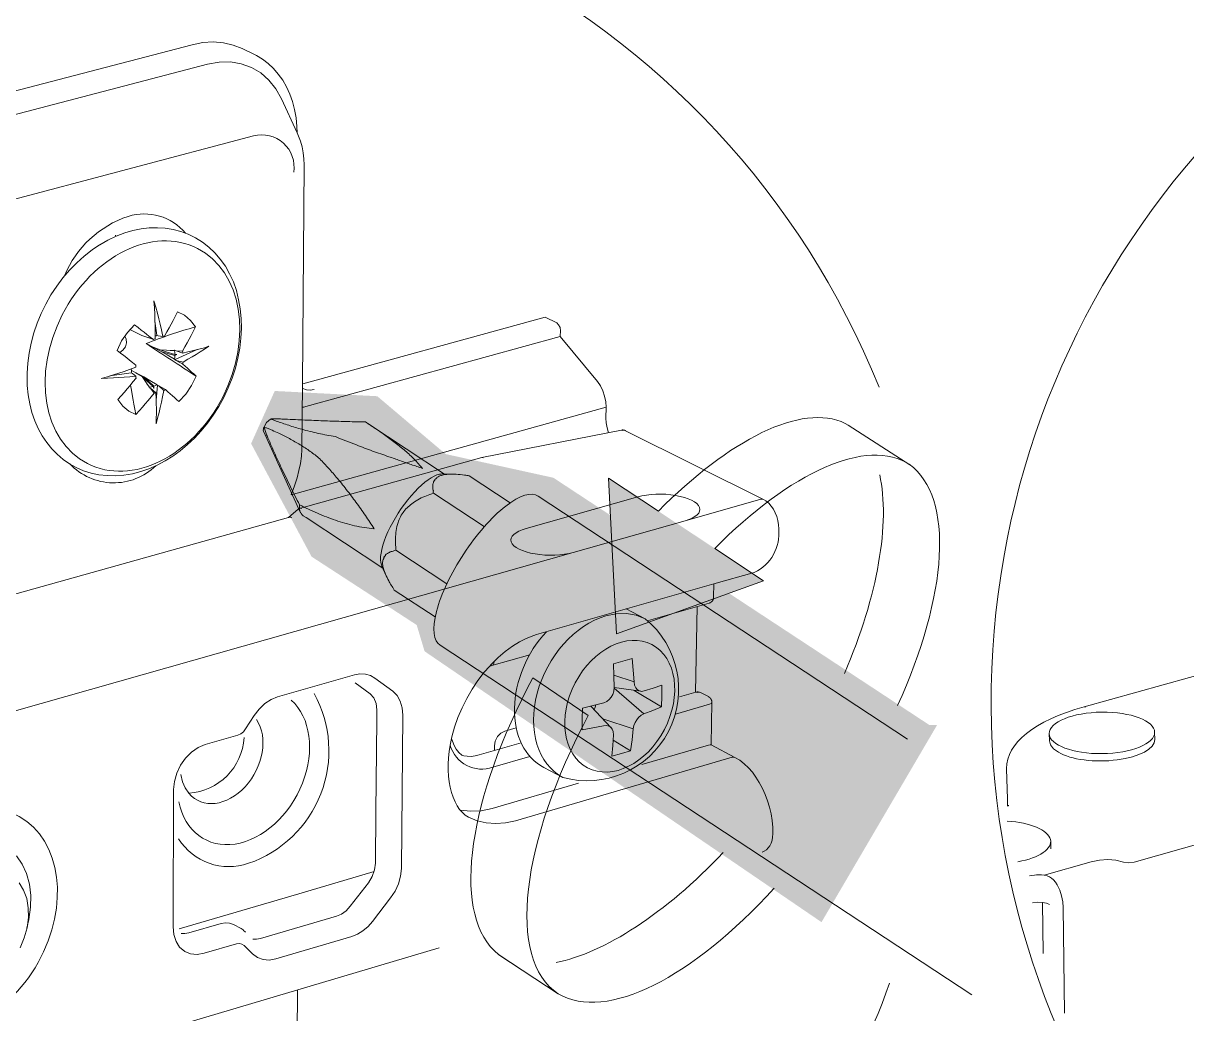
# Model space of a CAD drawing. Header units: metres. Extents: x -11.5 to 7.4, y -3.8 to 5.9.
# Drawn here: x 5.241 to 5.3452, y -2.027 to -1.9383 of the extents above; entities that cross this region are included whole.
import ezdxf

# ---------------------------------------------------------------- set-up
doc = ezdxf.new("R2010")
doc.units = ezdxf.units.M
doc.header["$MEASUREMENT"] = 0
for name, color, linetype, lineweight in [('PDF22_Geometry_Num_Penna__1_Num_Penna__255', 255, 'Continuous', 18), ('PDF22_Geometry_Num_Penna__7_Num_Penna__7', 7, 'Continuous', 18), ('PDF22_Solid Fills_Num_Penna__7_Num_Penna__7', 7, 'Continuous', 18)]:
    doc.layers.add(name, color=color, linetype=linetype, lineweight=lineweight)

msp = doc.modelspace()

# ---------------------------------------------------------------- hatches: boundary and pattern name
at = {"layer": 'PDF22_Geometry_Num_Penna__1_Num_Penna__255', "linetype": 'Continuous', "lineweight": 18}
msp.add_hatch(color=255, dxfattribs=at).paths.add_polyline_path([(5.322129276323826, -2.001147851135934), (5.28846574780815, -1.979018767888255), (5.278814602635563, -1.976898366084807), (5.272694184452032, -1.971720212202114), (5.263511100164218, -1.971250922811084), (5.261393155373289, -1.975958558796489), (5.266808410964016, -1.986080221866362), (5.276226139947347, -1.992201868556153), (5.276931302540149, -1.994555686548855), (5.312479359657502, -2.018803943093722), (5.322836895929148, -2.001147851135934)])
at = {"layer": 'PDF22_Geometry_Num_Penna__7_Num_Penna__7', "linetype": 'Continuous', "lineweight": 18}
for points in [[(5.314602587025343, -1.974147986271623), (5.320403593581471, -1.977851932643229), (5.314869172883597, -1.974300321047768)], [(5.302917035487459, -1.98534459231833), (5.297869103268244, -1.982012883343273), (5.293396111978355, -1.979053411764766), (5.294128301708859, -1.992989586769577), (5.307297888807906, -1.988242638583876)]]:
    msp.add_hatch(color=7, dxfattribs=at).paths.add_polyline_path(points)
at = {"layer": 'PDF22_Solid Fills_Num_Penna__7_Num_Penna__7', "linetype": 'Continuous', "lineweight": 18}
msp.add_hatch(color=7, dxfattribs=at).paths.add_polyline_path([(5.283155652353212, -2.021336877299023), (5.283568430456315, -2.021715257226868), (5.288892776583859, -2.025214043053182)])

# ---------------------------------------------------------------- linework, layer by layer
at = {"layer": 'PDF22_Geometry_Num_Penna__1_Num_Penna__255', "color": 255, "linetype": 'Continuous', "lineweight": 18, "flags": 128}
for points in [[(5.314602587025343, -1.974147986271623), (5.314869172883597, -1.974300321047768), (5.320403593581471, -1.977851932643229)], [(5.302917035487459, -1.98534459231833), (5.307297888807906, -1.988242638583876), (5.294128301708859, -1.992989586769577), (5.293396111978355, -1.979053411764766), (5.297869103268244, -1.982012883343273)], [(5.291591804835408, -2.000310992672141), (5.286624954029303, -1.996935057471751)], [(5.283155652353212, -2.021336877299023), (5.283568430456315, -2.021715257226868), (5.288892776583859, -2.025214043053182)]]:
    msp.add_lwpolyline(points, dxfattribs=at)
at = {"layer": 'PDF22_Geometry_Num_Penna__1_Num_Penna__255', "color": 255, "linetype": 'Continuous', "lineweight": 18}
for points in [[(5.297869103268244, -1.982012883343273), (5.304178711415695, -1.975639392870339), (5.310718050233625, -1.972259772151171), (5.314602587025341, -1.974147986271622)], [(5.297869103268244, -1.982012883343273), (5.304178711415695, -1.975639392870339), (5.310718050233625, -1.972259772151171), (5.314602587025341, -1.974147986271622)], [(5.320403593581471, -1.977851932643229), (5.316553454965019, -1.975319981242937), (5.309676276925796, -1.978546038679699), (5.302917035487461, -1.985344592318331)], [(5.320403593581471, -1.977851932643229), (5.316553454965019, -1.975319981242937), (5.309676276925796, -1.978546038679699), (5.302917035487461, -1.985344592318331)], [(5.286624954029303, -1.996935057471751), (5.280887829798656, -2.007624290433393), (5.279364482037201, -2.017656272546342), (5.28315565235321, -2.021336877299023)], [(5.286624954029303, -1.996935057471751), (5.280887829798656, -2.007624290433393), (5.279364482037201, -2.017656272546342), (5.28315565235321, -2.021336877299023)], [(5.288892776583859, -2.025214043053182), (5.284223224292489, -2.022147691430121), (5.285574581177654, -2.011582537600661), (5.291591804835411, -2.000310992672139)], [(5.288892776583859, -2.025214043053182), (5.284223224292489, -2.022147691430121), (5.285574581177654, -2.011582537600661), (5.291591804835411, -2.000310992672139)]]:
    msp.add_open_spline(points, degree=3, dxfattribs=at)
at = {"layer": 'PDF22_Geometry_Num_Penna__7_Num_Penna__7', "color": 7, "linetype": 'Continuous', "lineweight": 18, "flags": 128}
for points in [[(5.317637488888169, -1.970906818207872, 1.881047717378353), (5.248435131093467, -2.073467869820702, 0.0855931447928546), (5.273389150442885, -2.069145549734209)], [(5.223318797984437, -1.982324186829365), (5.223812657500652, -1.982120254790331), (5.22426843332283, -1.981776273037744), (5.224662783832047, -1.981327868253121), (5.224960082346781, -1.980806981599204), (5.225144358285668, -1.980238183201176), (5.225199641067336, -1.979669384803149), (5.225144235435044, -1.958119050854196, -0.3195067604525109), (5.233650412774013, -1.946109173663872), (5.256123477774283, -1.940247970301041)], [(5.225796695109322, -1.983806256780511), (5.226254927944021, -1.983620752335366), (5.226672620072163, -1.983313625770556), (5.227017830331008, -1.982922960780118), (5.227279502164228, -1.982453671389088), (5.227445350509223, -1.981932784735171), (5.227503090303408, -1.981392241981105), (5.227445719061098, -1.958557627588745, -0.3191954047945498), (5.235010860605497, -1.947879451183437), (5.257493753655838, -1.941991220682902)], [(5.23539476881151, -1.95961991695111), (5.235430395493029, -1.959031462452933), (5.235533590018804, -1.958425808867129), (5.235692067326248, -1.95785823897536), (5.2359254835155, -1.95729189758985), (5.23618715534872, -1.956785753011045), (5.236494281913529, -1.956301721544904), (5.236837035159857, -1.955855773772799), (5.237220329112739, -1.955465108782362), (5.237647849290955, -1.955099013917109), (5.238096254075577, -1.954802943908631), (5.238599941641866, -1.954542500581673), (5.23911100024571, -1.954365595680343), (5.261601264333605, -1.94840979733555, -0.5383074089499713), (5.265216758254567, -1.951671481453833)], [(5.255509224644662, -1.957124452186717, 0.3052739499876139), (5.250393724581192, -1.955621989031672, 0.2202620310008203), (5.244692104181432, -1.960934541499121)], [(5.25492126154899, -1.972197486883828), (5.255537971691128, -1.971525493960025), (5.256058858345044, -1.970752763522962), (5.256469179435632, -1.969913693747902, -0.004132923548117598), (5.251996433846994, -1.967008276444801), (5.252620023624184, -1.967324002553426), (5.252526657148481, -1.96728591885939)], [(5.263643287437713, -1.973941228668191, -0.009182391767641115), (5.263376701579459, -1.973845405179968, -0.01305914504762822), (5.263129771821351, -1.973770466298158, 0.1583988274982893), (5.262553602385756, -1.974490370966067)], [(5.273338781686254, -1.975174403251216, 0.005487619761886092), (5.272509539961268, -1.974600690828153, -0.003927724447950473), (5.271643443048506, -1.974026978405088, 0.002870359508081471), (5.270052036040287, -1.973993931586714, 0.0007408738411324404), (5.268442692840678, -1.973941105817566, -0.001834017406728016), (5.266817379059711, -1.973875994985827, -0.002216631592559238), (5.265157667103477, -1.97380597012905, 0.005500037640590273), (5.264153977489677, -1.973767886435014)], [(5.2647587711211, -1.974322065608557, 0.01512397343481344), (5.265936908623711, -1.974680789436254, 0.01107767972797377), (5.267407430616021, -1.975051798326545, 0.009975440602906994), (5.268946011855093, -1.975337303181193, 0.005413908818667519), (5.27082439792547, -1.976085463493069, 0.00567455936565856), (5.272266664273817, -1.976628463259653, 0.002248198273562168), (5.273731043734831, -1.977134607838459, 0.003027224919653537), (5.274728590817332, -1.977474904072269)], [(5.26282780498283, -1.975258187378098, 0.01088439334991662), (5.263460485706339, -1.976729937876666, 0.003145322707826768), (5.26412019356755, -1.978159919162422, 0.001817600892173664), (5.264922408154833, -1.979834373193763, 0.006427927876414739), (5.265733222285929, -1.981441259380849)], [(5.271530420472656, -1.98347836845992, 0.01489154630247495), (5.272429687054419, -1.983595076554547, 0.001767906970609984), (5.271626489662129, -1.982391508972371, 0.009256936738713856), (5.270788648393326, -1.98121337146976, 0.01011845173415932), (5.269922551480562, -1.980063489611113, 0.009714252569268394), (5.269018370873763, -1.97895291995276, 0.004168246367632079), (5.268245640436701, -1.978075766483662, 0.007106976790658838), (5.267443425849418, -1.977226868658528, 0.01087024311299995), (5.266575363326638, -1.976578094503024, 0.01234685394882551), (5.265671182719837, -1.975994554029884, 0.005027543524779663), (5.264725232900226, -1.97545278276956, 0.008641129780374828), (5.263741199386574, -1.974965065784642, 0.0003805901947192534), (5.263139231319542, -1.97470830797646)], [(5.302821580551115, -1.989712669173682), (5.302849836195078, -1.988521018102221), (5.3064628731035, -1.987487844338199, 0.3220629656954241), (5.308644454518658, -1.9836019561896), (5.30862479841851, -1.983237089830605), (5.308569515636846, -1.982856252890241), (5.308466321111069, -1.982501214581321), (5.308337327953847, -1.982157232828734), (5.308178850646406, -1.981839049707592), (5.307982289644929, -1.981552807749188), (5.307758701505747, -1.981298506953526), (5.307506857722602, -1.981084746864417), (5.307293097633494, -1.980965581757272), (5.294938992989334, -1.97480572852282), (5.294929164939257, -1.974795900472746), (5.29491073734537, -1.974795900472746), (5.294900909295297, -1.974786072422671), (5.294881253195149, -1.974777472878857), (5.294864054107517, -1.974777472878857), (5.294855454563704, -1.974770101841301), (5.294835798463556, -1.974770101841301), (5.294825970413481, -1.974760273791228), (5.294807542819594, -1.974760273791228), (5.294790343731965, -1.974760273791228), (5.294780515681891, -1.974750445741154), (5.294760859581741, -1.974750445741154), (5.294742431987853, -1.974750445741154), (5.294722775887706, -1.974750445741154), (5.294722775887706, -1.974738160678561), (5.294706805306333, -1.974738160678561), (5.294687149206187, -1.974738160678561), (5.29466749310604, -1.974738160678561), (5.294649065512154, -1.974738160678561), (5.294631866424522, -1.974750445741154), (5.294612210324374, -1.974750445741154), (5.294593782730486, -1.974750445741154), (5.294574126630337, -1.974750445741154)], [(5.275738422962398, -1.977833627899956, 8.646129928686519e-05), (5.27673965556367, -1.978184980690097, 0.01217801466961056), (5.276021839356437, -1.977377114974032, 0.02107377693023589), (5.275206111200298, -1.97660929856201, 0.01429653421129318), (5.274301930593497, -1.975884479869057)], [(5.280515960953986, -1.978782403283977, 0.01331796053741097), (5.279745687529442, -1.978708692908421, 0.03106607208090167), (5.279035610911601, -1.978706235895908, 0.02767383568648438), (5.278635117871087, -1.97875414764001)], [(5.270654495509817, -1.983310063102405, -0.006896248208076965), (5.269803140672165, -1.983095074507037, -0.0131972899030912), (5.268962842390847, -1.982823574623744, -0.02097687534176164), (5.267328929066057, -1.982190893900237, -0.01454959078462246), (5.265733099435305, -1.981441505082102, 0.2509366792674377), (5.266059513548385, -1.982424801491996), (5.26631135733153, -1.982591878343253), (5.27318853537075, -1.987111552870995)], [(5.275460043444083, -1.981613741659647, 0.04359937319634304), (5.275086577541277, -1.982027748269013, 0.03312683106663494), (5.274772079938904, -1.982504408697592)], [(5.274553405824767, -1.983030209376549, 0.03867565705539572), (5.274387557479754, -1.983735371969351, 0.03077452705345747), (5.274329817685583, -1.984467561699859)], [(5.273175758905653, -1.986758971574593, 0.04322205665876747), (5.27325069778748, -1.987132437477398, 0.03643822305463189), (5.273442344763895, -1.987669294712695)], [(5.293158518867818, -1.991390563022551), (5.294099554662393, -1.991203830071147), (5.295023391369341, -1.991184173970999), (5.295889488282105, -1.991335280240886), (5.296700302413205, -1.991642406805695, -0.8102195409510318), (5.289319805359572, -2.005848976038166), (5.287615867178005, -2.004957080493957)], [(5.299764197023746, -1.998636907192675), (5.301227593679798, -1.99820975556649, -0.2011450076726653), (5.301647742820412, -1.998257667310448), (5.301534720244563, -1.998219583616412), (5.301395776186643, -1.998238625463429), (5.301312237761016, -1.998210369819467), (5.301208674683359, -1.99821933791516), (5.3013401248531, -1.990552230351246)], [(5.254904553863865, -2.011340153315714, 0.3506491988011725), (5.261164653209072, -2.013537213909737, 0.4649187037789956), (5.267052883709606, -1.998341819989204)], [(5.260763914467308, -2.002281639562586, -0.3773207652352463), (5.255825933558294, -2.007268269319465), (5.255490551349524, -2.00679160889088), (5.255247307110192, -2.006231410036666), (5.255098657852825, -2.005597500806899)], [(5.286368196221122, -2.003969115760277), (5.283030344714769, -2.004938407198818, -0.4285655854119636), (5.279220255402366, -2.00297021732089)]]:
    msp.add_lwpolyline(points, format="xyb", dxfattribs=at)
for points in [[(5.260595977661671, -1.94060423711622), (5.259775335480496, -1.940277454451263), (5.258909238567734, -1.940080893449784), (5.258005057960933, -1.94000718307423), (5.257064022166356, -1.940062465855896), (5.256122986371778, -1.940247970301042)], [(5.261630134230694, -1.941105959072495), (5.260595731960418, -1.940604728518724)], [(5.261630257081324, -1.941105713371242), (5.261872272814394, -1.941228563997166), (5.262412815568458, -1.941551661143346), (5.26292633118482, -1.941946011652562), (5.263400534600887, -1.942391959424666), (5.263828054779101, -1.94288581894088), (5.26422117678206, -1.943436189745019), (5.264565158534648, -1.944032015280751), (5.264855086011826, -1.944664696004259), (5.265097101744896, -1.945335460421803), (5.265282606190041, -1.946052908077199), (5.265423884409854, -1.946799839882816), (5.26549513777289, -1.9475688848011), (5.265514793873038, -1.94815119676798), (5.264117982256282, -1.945105729751325)], [(5.264118350808157, -1.945105729751325), (5.263614663241873, -1.944201549144526), (5.262990582062178, -1.943417762151131), (5.262253478306635, -1.942774024871289), (5.261416865544092, -1.942281393861334), (5.260511456431033, -1.941955839702636), (5.259542164992494, -1.941794905382675), (5.258527418822364, -1.941805961939008), (5.257493016552083, -1.941991466384153)], [(5.265581993165419, -1.948290877929655), (5.265514425321161, -1.948150828216102)], [(5.265582116016043, -1.948290877929655), (5.265702509629449, -1.948578348394318), (5.26581430369904, -1.948875646909054), (5.265962952956407, -1.949389162525416), (5.266064918975927, -1.949921105735667), (5.266121430263849, -1.950462876995991), (5.266141086363998, -1.951010790787612), (5.26598998009411, -1.970615293672553)], [(5.2589379856142, -1.971832251972956), (5.259348306704783, -1.970977211616526), (5.259693516963631, -1.970103743666207), (5.259990815478369, -1.969208162603221), (5.26021440361755, -1.968302753490161), (5.260382708975065, -1.967408400933436), (5.260483446488323, -1.96651281987045), (5.260531358232432, -1.965628295363797), (5.260511702132284, -1.964764655463553), (5.260428163706656, -1.963904701082085), (5.260279514449289, -1.963076687863357), (5.260075582410254, -1.962265873732259), (5.259804082526964, -1.961490686282679), (5.259468700318191, -1.960774467133543), (5.259086634871567, -1.960085275122109), (5.25863085904939, -1.959452594398601), (5.258136999533175, -1.958873967950499), (5.257606284829183, -1.95837150889047), (5.257027658381082, -1.957925561118366), (5.25640357720139, -1.95753243911541), (5.255751240377734, -1.957215484500527), (5.255098903554078, -1.956973468767456), (5.254419539592716, -1.956796563866125), (5.253711919987394, -1.956684769796535), (5.253004300382074, -1.956636858052424), (5.252277024676603, -1.956656514152573), (5.251541149427318, -1.9567400525782), (5.250804045671776, -1.956889930341828), (5.250076769966306, -1.957102461924676), (5.249323695629393, -1.957393617908116), (5.248576763823776, -1.957736371154444), (5.247850716624566, -1.958156520295104), (5.247821232474342, -1.958174947888993)], [(5.249285120532852, -1.957412291203256), (5.249256864888888, -1.957354551409072), (5.249239665801259, -1.957299268627406)], [(5.24782135532497, -1.95817531644087), (5.247151819413682, -1.958621264212973), (5.246454027858434, -1.959172863523372), (5.245782034934631, -1.959768689059104), (5.245138297654789, -1.960421025882759), (5.244543700625316, -1.961118817438007), (5.243984730277363, -1.961866977749884), (5.243471214661, -1.962648307730761), (5.243005610788749, -1.963468949911933), (5.242595289698164, -1.964306791180734), (5.242232880351688, -1.965171659587238), (5.241933124824433, -1.96605741260015), (5.241691109091365, -1.966959136194431), (5.241505604646218, -1.967854717257417), (5.241383982526553, -1.968750298320402), (5.241328699744887, -1.969654478927202), (5.241338527794962, -1.970539003433855), (5.241347127338777, -1.970752763522962)], [(5.252787960429819, -1.966568962606497), (5.252787960429819, -1.965964537526951), (5.252787960429819, -1.965414166722812), (5.252778132379747, -1.964893280068894), (5.252759704785857, -1.964372393414977), (5.252732677648156, -1.963792538460616), (5.252694593954118, -1.963168457280922), (5.252862899311635, -1.963756911779099), (5.253004177531446, -1.964296226026905), (5.253133170688667, -1.9647876285306), (5.253246193264518, -1.965275345515519), (5.253366586877924, -1.96578886113188), (5.25348698049133, -1.966365030567463)], [(5.253486489088823, -1.966364170613082), (5.25356142797064, -1.966354342563008), (5.253637595358711, -1.966354342563008), (5.253861183497891, -1.965964906078829), (5.254055287486853, -1.965601268226094), (5.254232192388184, -1.965275714067396), (5.254410325795774, -1.964940331858624), (5.254597058747178, -1.964576694005888), (5.254791162736138, -1.964173743952858)], [(5.254792391242397, -1.964173498251606), (5.255425071965904, -1.96447325377886), (5.255965614719971, -1.964929029601039), (5.256404191454518, -1.965517484099214), (5.256207630453039, -1.965917977139726), (5.256020897501633, -1.966290214536276), (5.255845221106563, -1.966625596745048), (5.255667087698974, -1.966952379410006), (5.255470526697495, -1.967304960706407), (5.255256766608388, -1.967695625696845)], [(5.252778623782252, -1.965013673682299), (5.252946929139766, -1.966242179941539), (5.252910073951989, -1.966299919735723)], [(5.265990225795363, -1.97061480227005), (5.266008653389251, -1.97061480227005), (5.2660283094894, -1.970603745713717), (5.287726187040086, -1.964650404381443)], [(5.287726309890711, -1.964650158680191), (5.288763169173508, -1.965162445790294)], [(5.288762800621631, -1.965162445790294), (5.288928648966632, -1.965314780566439), (5.289060099136368, -1.96557276688088), (5.289095725817887, -1.965851637801727)], [(5.250945446742215, -1.96532080024711), (5.250328736600075, -1.966002621220988), (5.249798021896085, -1.96677535165805), (5.249387700805499, -1.967611964420591)], [(5.250535125651627, -1.96575028603534), (5.251008100561437, -1.965992301768411)], [(5.25107542270444, -1.966012449271061), (5.251007854860184, -1.965992793170913), (5.250897289296853, -1.965928910845433)], [(5.250897534998105, -1.965928542293556), (5.251595326553351, -1.966271295539883)], [(5.252639434023079, -1.966652501032125), (5.252342135508343, -1.966420313349129), (5.252070635625051, -1.966196725209947), (5.251811420804351, -1.965992793170913), (5.251549748971135, -1.965796232169436), (5.251269649544028, -1.965572644030254), (5.250945323891589, -1.96532080024711)], [(5.252946560587889, -1.966242179941539), (5.253069411213813, -1.966309747785798)], [(5.289096585772269, -1.965850900697972), (5.289086757722192, -1.966376701376927), (5.292414781178474, -1.970409887426009)], [(5.250076892816931, -1.966338249131012), (5.250218171036744, -1.966607292001785), (5.250235370124374, -1.966952502260631), (5.250134632611115, -1.967305083557033), (5.249918415509491, -1.967604839084288), (5.249640773094901, -1.967809999629581)], [(5.251595695105229, -1.966271664091762), (5.25188562258241, -1.966376087123797), (5.252229604334998, -1.966495252230943)], [(5.252202577197293, -1.966467487989484), (5.252313142760626, -1.966532598821224), (5.252639925425582, -1.966652992434629)], [(5.25332813463201, -1.967707050805056), (5.252527148550984, -1.967285673158138)], [(5.252788206131072, -1.966568594054619), (5.252713267249261, -1.966606677748656), (5.252639556873705, -1.966652132480247)], [(5.252788206131072, -1.96630937923392), (5.252853316962812, -1.966299551183845), (5.252911056756997, -1.966299551183845)], [(5.253486489088823, -1.966364539164959), (5.253068796960681, -1.966309256383294)], [(5.255285882206735, -1.967854348705539), (5.255731829978837, -1.967753611192282), (5.256116352437978, -1.967657787704061), (5.256478761784454, -1.967566878240877), (5.256831343080854, -1.967473511765175), (5.257206037489922, -1.967374002758177), (5.25759670248036, -1.967249923625993), (5.257206037489922, -1.967509138446693), (5.256831343080854, -1.967753611192282), (5.256478761784454, -1.967977199331464), (5.256123723475536, -1.96819095942057), (5.25574165802891, -1.968413319053494), (5.255295710256807, -1.968666391342897)], [(5.265973640960864, -1.972708668338297), (5.266130889762046, -1.97268901223815), (5.266306566157116, -1.972653385556632), (5.289086757722192, -1.966376947078178)], [(5.249388192208002, -1.967612332972469), (5.249705146822887, -1.967865405261873), (5.249992617287548, -1.968087764894795), (5.250254289120765, -1.968291696933829), (5.250515960953985, -1.968498085985381), (5.250785003824756, -1.968713074580747), (5.251084759352013, -1.968946490770003)], [(5.253236856616947, -1.967576337739073), (5.252620146474809, -1.967324493955929)], [(5.254522979819745, -1.967641202869561), (5.25415811346075, -1.967612947225599), (5.253822731251978, -1.967593291125451), (5.253236733766322, -1.967576092037821)], [(5.253237102318199, -1.967576460589699), (5.253869783041708, -1.967773021591177), (5.25455897505314, -1.967984324667767), (5.254737108460731, -1.967984324667767)], [(5.253328011781383, -1.967706682253179), (5.253916466279559, -1.967883587154509), (5.25455897505314, -1.968080148155988), (5.25455897505314, -1.968245996500984), (5.254539318952993, -1.968413073352242)], [(5.253328503183887, -1.967707419356935), (5.253877645481765, -1.968023145465558), (5.254539810355496, -1.968413810455997), (5.254577894049534, -1.968442066099959)], [(5.254558606501263, -1.967583463075377), (5.254522979819745, -1.967641202869561), (5.254548778451188, -1.967809508227077), (5.254558606501263, -1.967983956115889)], [(5.254736617058228, -1.967984324667767), (5.254558483650637, -1.968080148155988)], [(5.25455897505314, -1.967582848822247), (5.254681825679064, -1.967650416666506)], [(5.256552963562513, -1.967549802003874), (5.254578754003914, -1.96844292605434)], [(5.255257258010893, -1.967696239949976), (5.254681088575307, -1.967650785218384)], [(5.254681579977813, -1.967650662367758), (5.255286005057359, -1.96785459440679), (5.25526634895721, -1.967773512993681), (5.255257749413396, -1.967696117099349)], [(5.251064980401239, -1.969933718399928), (5.250525666153433, -1.969980401637779), (5.250021978587146, -1.970016028319297), (5.249556374714892, -1.970055340519592), (5.249071114742492, -1.970082367657295), (5.248541628544761, -1.970110623301258), (5.247963002096657, -1.970137650438962), (5.248541628544761, -1.969970573587705), (5.249062515198679, -1.969803496736448), (5.249546546664819, -1.969645019429006), (5.250012150537069, -1.969496370171639), (5.250506010053284, -1.969319465270308), (5.251056380857422, -1.96912167576257)], [(5.248745192031915, -1.969903865697828), (5.250655519265035, -1.969616395233167), (5.250691145946551, -1.969570940501575), (5.250673946858921, -1.969421062737948), (5.250655519265035, -1.969263813936765)], [(5.251084636501385, -1.968946490770003), (5.251064980401239, -1.969030029195632), (5.251056380857422, -1.969122167165075)], [(5.254688582463491, -1.968507176931698), (5.254578016900158, -1.968442066099959)], [(5.254688213911614, -1.968507914035455), (5.255266840359715, -1.968840839231708), (5.255286496459862, -1.968749929768525), (5.255295096003676, -1.968666391342897)], [(5.255295587406183, -1.968666145641644), (5.254688705314116, -1.968507668334202)], [(5.25646893373438, -1.969913325196024), (5.256265001695349, -1.969729049257139), (5.256068440693868, -1.969553372862067), (5.255890307286279, -1.969383838998292), (5.255703574334873, -1.969216762147036), (5.25549964229584, -1.969039857245706), (5.255266226106587, -1.968840839231708)], [(5.251084267949508, -1.973363953576976), (5.250451587225999, -1.973064198049722), (5.249901216421861, -1.972608422227544), (5.249462639687312, -1.972021196235628), (5.249769766252122, -1.971675985976781), (5.250051094185489, -1.971357802855638), (5.250309080499928, -1.971060504340902), (5.250552324739257, -1.970763205826167), (5.250813996572475, -1.970446251211283), (5.251103924049657, -1.970089984396103)], [(5.250655150713158, -1.969615780980036), (5.25077554432656, -1.969680891811777)], [(5.250664733061976, -1.969401038085921), (5.251075054152565, -1.969616026681289), (5.251624196450445, -1.969962465446394)], [(5.25077554432656, -1.969680646110525), (5.251065471803742, -1.969933718399928), (5.251085127903888, -1.970016028319297), (5.251103555497776, -1.970089738694851)], [(5.251120631734782, -1.969644650877129), (5.251772968558438, -1.969987404123456)], [(5.252303314710552, -1.970902027033461), (5.252461792017995, -1.970884827945831), (5.252620269325435, -1.970844287239276), (5.252089554621444, -1.970378683367024), (5.251623950749192, -1.969962219745143)], [(5.251624442151694, -1.969961974043891), (5.251921740666431, -1.970391951234624), (5.25209987407402, -1.970632738461434), (5.252303806113057, -1.970903009838469)], [(5.251773214259689, -1.969987772675335), (5.252322356557569, -1.970314555340292), (5.2529845214313, -1.970696620786916)], [(5.252668795322673, -1.971033354352573), (5.252694593954118, -1.970820822769725), (5.252209333981719, -1.970378560516399), (5.251773214259689, -1.969987895525961)], [(5.29318738876491, -1.972708791188923), (5.293159133120946, -1.972217388685228), (5.29305593859517, -1.971723529169013), (5.292897461287728, -1.971235812184095), (5.292676330161065, -1.97079232142451), (5.292414658327846, -1.970410255977886)], [(5.250599990782113, -1.9707178739452), (5.25067492966393, -1.97117119275486), (5.250768296139631, -1.971732620115332), (5.250832178465114, -1.972068002324105), (5.250897289296853, -1.972440239720655), (5.250982056228741, -1.972867759898869), (5.251085250754516, -1.973364076427602)], [(5.251084882202639, -1.97336383072635), (5.251392008767448, -1.97300756391117), (5.251669651182036, -1.972699208840102), (5.251912895421365, -1.972401910325366), (5.25216473920451, -1.972100926291851), (5.252435010581539, -1.971777829145672), (5.252713881502389, -1.971435075899344), (5.252788820384204, -1.971425247849271), (5.252862530759758, -1.971425247849271)], [(5.25238771309056, -1.971011241239907), (5.252277147527229, -1.97095841547076), (5.252302946158673, -1.970903132689094)], [(5.252862653610382, -1.971424879297393), (5.252387221688059, -1.971012101194288)], [(5.25238746738931, -1.971011732642411), (5.252714250054266, -1.971435567301847)], [(5.252668303920172, -1.971033845755077), (5.252620392176061, -1.970844655791154)], [(5.252985012833804, -1.970696866488167), (5.25284619162651, -1.970763205826166), (5.252695085356622, -1.97082094562035)], [(5.25357101031946, -1.971210873507033), (5.253470272806203, -1.971768615348727), (5.253367078280426, -1.972262474864942), (5.253263883754652, -1.97271825068712), (5.253150861178801, -1.973176483521816), (5.25302063951532, -1.973677714075586), (5.252881818308026, -1.974201057742022), (5.252901474408173, -1.973714569263362), (5.252910073951989, -1.97325019389737), (5.252910073951989, -1.972822673719155), (5.252901474408173, -1.972401296072236), (5.252891646358101, -1.971935692199985), (5.252862162207879, -1.971424633596141)], [(5.252891400656848, -1.972075127660408), (5.25302039381407, -1.970734827331578)], [(5.253143367290621, -1.970792689976388), (5.253020516664696, -1.970734950182204)], [(5.253719168174324, -1.971127580782657), (5.253945213326025, -1.97133274132795), (5.25414914536506, -1.971507189216761), (5.254345706366538, -1.971675494574277), (5.254522611267866, -1.97183274337546), (5.254708115713012, -1.97201087678305), (5.254921875802122, -1.972197609734454)], [(5.265989857243486, -1.970614556568798), (5.265944402511893, -1.976483130969185)], [(5.267052760858979, -1.971127580782657), (5.266697722550061, -1.971182863564323), (5.26635496930373, -1.971153379414101), (5.266038014688847, -1.971041585344509)], [(5.264994152920371, -1.98055243510229), (5.293187143063657, -1.972708422637046)], [(5.293391320803941, -1.974983370527905), (5.293270927190537, -1.974553393337171), (5.293197216814981, -1.974104988552549), (5.293167732664761, -1.973678696880594), (5.29318738876491, -1.972708176935794)], [(5.263931126454251, -1.97375412716491), (5.263223506848931, -1.973744299114837)], [(5.278728361496166, -1.978684491335116), (5.271851183456944, -1.974164816807375)], [(5.314602587025343, -1.974147986271623), (5.314869172883597, -1.974300321047768), (5.320403593581471, -1.977851932643229)], [(5.262501145168498, -1.974840618100583), (5.265831625637295, -1.982150230343056)], [(5.29457375807846, -1.974750691442405), (5.282054050790549, -1.977201561429588), (5.282044222740478, -1.977210160973403)], [(5.294687026355561, -1.974786686675801), (5.294631743573897, -1.974760888044357), (5.294574003779713, -1.974751059994284)], [(5.265944279661268, -1.976483008118558), (5.265906195967231, -1.977097261248179), (5.265815286504047, -1.97774099852802), (5.265682607828051, -1.978373679251528), (5.265514302470534, -1.979027244581443), (5.26529194283761, -1.979742235224322), (5.264994644322876, -1.980553049355419)], [(5.282044345591101, -1.977210160973403), (5.265721182924588, -1.981756862638848), (5.265656072092849, -1.981782661270292), (5.265598332298664, -1.981831801520662)], [(5.282183535350276, -1.977229694222925), (5.282118424518536, -1.977201438578962), (5.282054542193055, -1.977201438578962)], [(5.278268040200828, -1.978703287480882), (5.278037081024092, -1.9787720838314), (5.277787694253465, -1.978874049850917), (5.277518651382692, -1.979019013589506), (5.277238551955584, -1.979205746540911), (5.276952309997181, -1.979426877667574), (5.27665255446993, -1.979683635475756), (5.276342970892602, -1.979966191915381), (5.276043215365345, -1.980286832049042), (5.275738545813056, -1.980628356789111), (5.275436333273278, -1.980993223148105), (5.275139034758544, -1.981374060088469), (5.274846650268847, -1.981778238647759), (5.274577607398072, -1.982191016750862), (5.274318392577372, -1.982607480372745), (5.274078833856823, -1.983030086525924), (5.273850331692602, -1.98345514969162), (5.273648856666087, -1.983874070326021), (5.273475637283534, -1.984281934404088), (5.273322074001129, -1.984688569975896), (5.273197994868948, -1.985066949903743), (5.273102171380726, -1.985428130743959), (5.27303460353647, -1.985765969965249), (5.272989148804877, -1.986074325036319), (5.272984234779839, -1.98636302400724), (5.273006347892506, -1.986614867790384), (5.273062859180431, -1.986826170866974), (5.273089886318134, -1.986921994355193)], [(5.279469887874242, -1.978698742007723), (5.278512881498294, -1.97867294337628)], [(5.28092628204457, -1.978849971128235), (5.284599515759696, -1.981263985927641)], [(5.302917035487459, -1.98534459231833), (5.307297888807906, -1.988242638583876), (5.294128301708859, -1.992989586769577), (5.293396111978355, -1.979053411764766), (5.297869103268244, -1.982012883343273)], [(5.277727865998639, -1.980404891500555), (5.282279481689123, -1.983397532748062)], [(5.296028309489399, -1.98074199361809), (5.286031954057968, -1.983563872495562)], [(5.320188113583601, -2.002414072537332), (5.287101983009768, -1.980663369217498)], [(5.26559820944804, -1.981831924371287), (5.264751768635422, -1.982577627670645), (5.264816879467162, -1.982555514557979)], [(5.265934697312446, -1.981766567838296), (5.26583150278667, -1.981746911738148), (5.265720937223337, -1.981756739788223)], [(5.307041622402229, -1.980945802806498), (5.30025903934497, -1.98286472958343)], [(5.307293589035998, -1.980965213205394), (5.307170738410075, -1.980927129511358), (5.307041745252855, -1.980945557105246)], [(5.234974865372102, -1.990896212103833), (5.264751400083545, -1.982577996222523)], [(5.265039730502592, -1.982566693964938), (5.264929164939259, -1.982549494877309), (5.26481614236341, -1.982555637408605)], [(5.300258425091839, -1.982864361031552), (5.290252241610334, -1.985705896009173)], [(5.290252855863462, -1.98570626456105), (5.192488327753194, -2.013425051288269)], [(5.274368638483375, -1.985515723240242), (5.278927625211413, -1.988514507019046)], [(5.438239825507075, -1.98570626456105), (5.340477754409322, -2.013423822782009)], [(5.273089763467508, -1.986922240056445), (5.273490256508021, -1.987795708006765)], [(5.274207949864667, -1.989069668997596), (5.277881183579794, -1.991482455290742)], [(5.286953702304274, -1.993065385605773), (5.302849344792573, -1.988521140952845)], [(5.302410768058026, -1.990243629578925), (5.302430424158175, -1.990243629578925), (5.302439023701989, -1.990233801528851), (5.302458679802138, -1.990223973478778), (5.302475878889766, -1.990223973478778), (5.302485706939837, -1.990217830947481), (5.302504134533729, -1.990217830947481), (5.302504134533729, -1.990206774391148), (5.302523790633877, -1.990206774391148), (5.302531161671432, -1.990198174847333), (5.302542218227764, -1.990189575303519), (5.302559417315393, -1.990178518747185), (5.302569245365468, -1.990168690697112), (5.30257907341554, -1.990160091153297), (5.30259750100943, -1.990160091153297), (5.302604872046984, -1.990152720115742), (5.302604872046984, -1.990141663559409), (5.302617157109578, -1.990141663559409), (5.302624528147133, -1.990131835509334), (5.302634356197208, -1.990124464471779), (5.302642955741021, -1.990114636421705), (5.302652783791098, -1.990104808371631), (5.302662611841169, -1.990094980321557), (5.302672439891245, -1.990086380777742), (5.302682267941318, -1.990075324221409), (5.302692095991393, -1.990069181690114), (5.302700695535206, -1.990059353640039), (5.302708066572761, -1.990049525589965), (5.302708066572761, -1.990037240527373), (5.302717894622837, -1.990029869489818), (5.302727722672909, -1.990020041439744), (5.302737550722984, -1.990001613845855), (5.302746150266801, -1.989991785795781), (5.302755978316872, -1.989974586708152), (5.302763349354429, -1.989953702101745), (5.302775634417021, -1.989937731520374), (5.302775634417021, -1.989926674964042), (5.302783005454577, -1.989918075420227), (5.302783005454577, -1.989899647826338), (5.302792833504649, -1.989891048282524), (5.302792833504649, -1.989868935169857), (5.302801433048463, -1.989862792638561), (5.302801433048463, -1.989845593550931), (5.302801433048463, -1.989834536994598), (5.302811261098539, -1.989824708944525), (5.302811261098539, -1.989805052844377), (5.302821089148612, -1.989787853756748), (5.302821089148612, -1.989768197656599), (5.302821089148612, -1.989749770062711), (5.302821089148612, -1.989732570975082), (5.302821089148612, -1.989721514418748)], [(5.294984570571549, -1.990766727544109), (5.296699565309449, -1.991642652506947)], [(5.296988018579118, -1.991798549951245), (5.3024106452074, -1.990243261027048)], [(5.282742628548855, -1.995902252259608), (5.282881449756148, -1.995741317939647), (5.283515358985916, -1.995118465266213), (5.284149268215685, -1.994576694005889), (5.284791776989266, -1.994111090133637), (5.285425686219035, -1.99371796813068), (5.285957629429284, -1.993448925259907), (5.286468688033127, -1.993226565626984), (5.286953948005527, -1.993065631307024)], [(5.278330079766919, -1.994010229769753), (5.325932240299929, -2.025297827180062)], [(5.286349400075357, -1.994858021939255), (5.282956265787337, -1.995824856365276), (5.283059460313112, -1.995760974039795), (5.283124571144851, -1.995640580426389), (5.283152826788815, -1.995472275068875)], [(5.295517250885554, -1.995199669529949), (5.29468678065431, -1.995442913769279), (5.293840339841694, -1.995686158008607)], [(5.295516636632426, -1.995199669529949), (5.295617374145685, -1.996253727900376), (5.295692313027496, -1.99729795822073), (5.295740224771608, -1.997585428685392), (5.295843419297384, -1.997828672924721), (5.295982240504678, -1.997987150232163), (5.296140717812118, -1.99808911625168), (5.296354477901227, -1.998144399033345), (5.296596493634299, -1.998107543845569)], [(5.279352319825231, -2.002365546540092), (5.279378118456675, -2.002214440270206), (5.279621362696007, -2.00135080036996), (5.27992111822326, -2.000473646900863), (5.280283527569734, -1.999627206088248), (5.280703676710395, -1.998770937225557), (5.281187708176537, -1.997938009981794), (5.281708594830453, -1.997156680000917), (5.282277393228481, -1.996422033257892), (5.282742997100735, -1.995902375110234)], [(5.282733046200034, -1.995902252259608), (5.282956634339214, -1.995824856365276)], [(5.293839971289817, -1.995685543755478), (5.29388542602141, -1.996745744657201), (5.293914910171631, -1.997809631077703)], [(5.347781715523002, -1.996253727900376), (5.33599788348438, -1.999524011562472), (5.336070365353676, -1.999515412018657), (5.336146532741747, -1.999541210650101)], [(5.263772771997438, -1.998629659005745), (5.270640121986585, -1.996671420028518)], [(5.270639999135957, -1.996671788580395), (5.271143686702246, -1.996580879117212), (5.271626489662129, -1.9965993067111), (5.272084722496823, -1.996723385843283), (5.272485215537335, -1.996953116513761)], [(5.270704741415821, -1.997373019953169), (5.272056098300983, -1.998368110023153)], [(5.272485092686711, -1.996952379410006), (5.274078465304942, -1.998137887950171)], [(5.291591804835408, -2.000310992672141), (5.286624954029303, -1.996935057471751)], [(5.293885548872034, -1.996701027029365), (5.295692681579377, -1.997298081071356)], [(5.27205560689848, -1.998368110023153), (5.272390989107253, -1.998731747875889), (5.272594921146286, -1.999217007848288), (5.272662488990543, -1.999783349233796)], [(5.274078342454319, -1.998137765099545), (5.274469007444756, -1.99851860203991), (5.274757706415675, -1.999021061099939), (5.274934611317008, -1.999609515598115), (5.274989894098674, -2.000259395409252)], [(5.293914910171631, -1.997808648272695), (5.29388542602141, -1.998126831393838), (5.293792059545707, -1.99841553036476), (5.293653238338413, -1.99865631759157), (5.293475104930822, -1.998862706643123), (5.293242917247825, -1.999037154531935), (5.292973874377052, -1.999162462170377), (5.292030381569958, -1.999403249397188), (5.291063547143937, -1.999635437080184)], [(5.296289858471992, -1.998137765099545), (5.293913927366622, -1.99779009782818)], [(5.293914418769129, -1.997866633768131), (5.296570449301603, -2.000167625991687)], [(5.295692313027496, -1.998054472375169), (5.298144411520939, -1.99952376586122)], [(5.298180529604959, -1.997577566245332), (5.297407799167901, -1.997847837622365), (5.2965969850368, -1.998108280949324)], [(5.298144534371566, -1.999524011562472), (5.298180161053082, -1.998554720123932), (5.298180161053082, -1.997578057647837)], [(5.302355608126987, -1.998610371457475), (5.301647988521664, -1.998257790161074)], [(5.261668463625984, -2.000316520950307), (5.262104583348014, -1.999737894502204), (5.262618098964376, -1.999244034985991), (5.263186897362404, -1.998871797589441), (5.263772894848062, -1.998629781856371)], [(5.293652869786532, -2.001396255101553), (5.291807653385158, -1.999458900730732)], [(5.29228283960623, -1.999338138565449), (5.292199301180604, -1.999570326248445), (5.292134190348863, -1.99980251393144)], [(5.298144288670315, -1.999524502964975), (5.297369101220735, -1.999851285629934), (5.296570572152227, -2.000167011738558), (5.296328556419159, -2.000287405351963), (5.296102511267458, -2.000474138303368), (5.295936662922461, -2.000687898392475), (5.295795384702647, -2.000923771594249), (5.295684819139316, -2.001198956996318), (5.29561847980132, -2.001507312067388)], [(5.302663103243674, -1.999122044314448), (5.302597992411934, -1.999225238840225), (5.302439515104492, -1.999301406228297), (5.299401419125392, -2.000187159241209)], [(5.302587795809982, -2.002943558735065), (5.302662734691797, -1.99912167576257), (5.302662734691797, -1.999104476674941), (5.302662734691797, -1.999086049081053), (5.302652906641722, -1.999078678043497), (5.302652906641722, -1.999066392980905), (5.302652906641722, -1.999049193893275), (5.302652906641722, -1.999038137336942), (5.302652906641722, -1.999020938249314), (5.302643078591649, -1.999012338705499), (5.302643078591649, -1.999001282149165), (5.302643078591649, -1.998985311567795), (5.302634479047832, -1.998963198455129), (5.302634479047832, -1.998945999367499), (5.30262465099776, -1.998937399823685), (5.30262465099776, -1.998917743723537), (5.302617279960206, -1.998909144179722), (5.302617279960206, -1.998891945092093), (5.302604994897612, -1.998891945092093), (5.302604994897612, -1.9988796600295), (5.302597623860056, -1.99886246094187), (5.302587795809982, -1.998844033347982), (5.302579196266167, -1.998834205297909), (5.302569368216092, -1.998817006210279), (5.302569368216092, -1.998805949653947), (5.302559540166021, -1.998794893097613), (5.302549712115946, -1.998788750566317), (5.302542341078391, -1.998771551478687), (5.302531284522058, -1.998759266416094), (5.302523913484501, -1.99875189537854), (5.30251408543443, -1.998742067328465), (5.302504257384353, -1.998732239278392), (5.302494429334281, -1.998722411228317), (5.302484601284206, -1.998713811684503), (5.30247600174039, -1.998705212140688), (5.30247600174039, -1.998694155584355), (5.302458802652762, -1.99868555604054), (5.30244897460269, -1.998675727990467), (5.302439146552613, -1.998668356952912), (5.302430547008798, -1.998656071890319), (5.302420718958727, -1.998648700852764), (5.302401062858578, -1.998648700852764), (5.302401062858578, -1.998636415790171), (5.302383863770951, -1.998630273258875), (5.302372807214617, -1.9986204452088), (5.302355608126987, -1.998610617158727)], [(5.260903104226477, -2.001507680619265), (5.261668463625984, -2.000316029547803)], [(5.272653029492348, -2.000659642748512), (5.272662857542421, -1.999783717785674)], [(5.274990139799927, -2.000259518259878), (5.274851318592633, -2.013992989731915)], [(5.291063915695815, -1.999635068528307), (5.291054087645739, -2.000616645029439), (5.291035660051852, -2.00158347945546)], [(5.292889844548922, -2.000594777618025), (5.29561835695069, -2.001507557768639)], [(5.260204821268726, -2.002077707523553), (5.260466493101944, -2.001956085403887), (5.260708508835016, -2.001771809465002), (5.260902612823976, -2.001507680619265)], [(5.272624282445882, -2.003503020485521), (5.272652538089844, -2.000660257001642)], [(5.284112781579784, -2.001696870583188), (5.285137355799989, -2.001395886549674)], [(5.29103504579872, -2.00158347945546), (5.292004337237262, -2.001415174097945), (5.292945373031838, -2.001218613096467)], [(5.292945373031838, -2.00121849024584), (5.293213187396354, -2.001190234601878), (5.293439232548053, -2.001247974396062), (5.293607537905569, -2.001357311453135), (5.293736531062788, -2.001518245773095), (5.293829897538489, -2.001741833912276), (5.293849553638639, -2.002020704833123), (5.293791813844454, -2.002999824321738), (5.293708275418824, -2.003951916672649)], [(5.295385186462687, -2.003464568239608), (5.295516636632426, -2.002495276801068), (5.295617374145685, -2.001507557768639)], [(5.257289575915554, -2.002905352190402), (5.260204821268726, -2.002077338971675)], [(5.280273699519663, -2.003855601781924), (5.280012027686444, -2.003623414098928), (5.279770011953374, -2.003316287534118), (5.279575907964416, -2.002979676819086), (5.27941743065697, -2.002598839878722), (5.279352319825231, -2.002365423689466)], [(5.283188944872839, -2.003008669566804), (5.28326388375465, -2.002588520426144), (5.283460444756129, -2.002188027385632), (5.283757743270865, -2.001871072770749), (5.284112781579784, -2.001696624881936)], [(5.293820806592173, -2.002523900996907), (5.295384695060184, -2.003464936791485)], [(5.33287391491776, -2.001917018904844), (5.332886199980353, -2.00257058423476)], [(5.332885831428472, -2.002570707085384), (5.332976740891658, -2.002934344938121), (5.333248240774951, -2.003277098184448), (5.333694188547055, -2.003595281305591)], [(5.342313265611251, -2.001806576192139), (5.342323093661323, -2.002458913015794)], [(5.254455780527366, -2.006941240953255), (5.254530719409177, -2.006204137197712), (5.254743250992025, -2.005458433898354), (5.25507986170706, -2.004761870849364), (5.25552826649168, -2.004116905063264), (5.256067580739487, -2.003577590815458), (5.256665863287736, -2.00316972673739), (5.257289944467431, -2.002905597891655)], [(5.272578704863664, -2.008896777216712), (5.272624159595255, -2.003502406232393)], [(5.28558404067585, -2.00274687488296), (5.281828497041355, -2.003836559934905), (5.281456259644806, -2.003921326866793), (5.28109385029833, -2.003959410560829), (5.280748640039482, -2.003952039523274), (5.280451341524747, -2.003902899272904), (5.280273208117158, -2.003856216035054)], [(5.283181696685908, -2.003445280691338), (5.283189067723463, -2.003009160969308)], [(5.293708029717573, -2.00395154812077), (5.294556927542709, -2.003718131931515), (5.295384940761437, -2.003465059642112)], [(5.302372315812113, -2.002952895382634), (5.296393175848394, -2.004693688751977)], [(5.302569122514843, -2.002934222087494), (5.302494183633028, -2.002925622543679), (5.302372561513364, -2.002952649681383)], [(5.308121356553476, -2.010910667527484), (5.3081115285034, -2.010322213029307), (5.308056245721737, -2.009717787949763), (5.307962879246032, -2.009113362870217), (5.307824058038737, -2.00852490837204), (5.307645924631149, -2.007937682380124), (5.307432164542041, -2.007371340994615), (5.307190148808971, -2.006829569734291), (5.306910049381862, -2.006306226067854), (5.306611522360869, -2.005833251158047), (5.30628596820217, -2.005383617867166), (5.305933386905771, -2.004974525282838), (5.305558692496703, -2.00461825846766), (5.305150828418633, -2.004302532359035), (5.304730679277974, -2.00405191708215), (5.302588164361859, -2.002943804436316)], [(5.304479081196082, -2.004035700799529), (5.28508219586895, -2.009727370298584)], [(5.304731047829852, -2.004052285634028), (5.304618025254003, -2.004025258496324), (5.304479204046709, -2.004035086546399)], [(5.329147609732233, -2.008402426297994), (5.329147609732233, -2.008252548534367), (5.329140238694679, -2.008047387989074), (5.329127953632085, -2.00777957362456), (5.329056700269051, -2.005076859854233)], [(5.290727919233913, -2.00635340070821), (5.282984644281925, -2.008618766250247)], [(5.254400620596327, -2.019228637707542), (5.254455903377989, -2.00694111810263)], [(5.27189676103916, -2.015278867233461), (5.272233371754192, -2.014727267923063), (5.272455731387115, -2.014125299856035), (5.272530670268926, -2.013511046726416), (5.272578582013038, -2.008896777216712)], [(5.282985012833802, -2.008618520548994), (5.282005893345188, -2.008823681094288), (5.281046429956723, -2.008877735369694), (5.280125050262294, -2.008775769350177)], [(5.329224391373437, -2.008335472706866), (5.329224391373437, -2.0083465292632), (5.329196135729477, -2.008376013413421), (5.329128567885215, -2.008419011132494)], [(5.280868665101012, -2.009400587633627), (5.281634024500518, -2.009727370298585), (5.282444838631616, -2.009922702793803), (5.283301107494307, -2.009986585119283), (5.284177032457144, -2.009922702793803), (5.285082441570204, -2.009727370298585)], [(5.307152065114934, -2.012531927237802), (5.307358454166486, -2.012436103749581), (5.307545187117892, -2.012316938642435), (5.307713492475406, -2.012157232828733), (5.307842485632628, -2.011980327927404), (5.307962879246032, -2.011738312194334), (5.308047646177922, -2.011477868867375), (5.308104157465845, -2.011207597490342), (5.308121356553476, -2.010910298975606)], [(5.333005856490002, -2.011579343484387), (5.333015684540076, -2.012242736864377)], [(5.241486931351078, -2.018559347497509), (5.24164540865852, -2.017467205433044), (5.241665064758669, -2.016404547518802), (5.241542214132744, -2.015399629398744), (5.241292827362118, -2.014458593604167), (5.240892334321607, -2.013612152791551), (5.240378818705244, -2.012877506048525)], [(5.274850950040754, -2.013993235433167), (5.27477601115894, -2.014673827900786), (5.274591735220053, -2.015363019912219), (5.2742919796928, -2.016032555823504), (5.273891486652285, -2.016640666421828)], [(5.332427475743151, -2.014600486077109), (5.33662896714975, -2.013414977536943), (5.337374670449108, -2.013246672179427), (5.338121602254727, -2.013201217447835), (5.338839049910121, -2.013256500229502), (5.339518413871483, -2.013423577080758)], [(5.340477631558695, -2.013423454230132), (5.339983772042482, -2.013499621618204), (5.33951816817023, -2.013423454230132)], [(5.265656317794102, -2.016258232423326), (5.272410645207399, -2.014282794358469)], [(5.332427598593778, -2.014600240375858), (5.332185582860706, -2.01458058427571), (5.331959537709009, -2.014570756225635), (5.331748234632418, -2.01458058427571), (5.331541845580867, -2.014589183819523), (5.331328085491759, -2.014617439463486), (5.331093440796243, -2.014655523157523)], [(5.334133133833479, -2.017505780529585), (5.334085222089369, -2.016982436863149), (5.333984484576112, -2.016461550209231), (5.333817407724856, -2.015940663555313), (5.333591362573154, -2.015464003126729), (5.333435342278232, -2.015221987393658), (5.333267036920716, -2.015027883404698), (5.333090132019386, -2.014875548628553), (5.332902170561722, -2.014758840533926), (5.332689638978874, -2.014663017045705), (5.332427967145655, -2.014600363226483)], [(5.24070474141582, -2.021101618350378), (5.241076978812371, -2.020217093843725), (5.241328822595515, -2.019304313693111), (5.241450444715179, -2.01840136159257), (5.241441845171364, -2.01751315156714), (5.241299338445291, -2.016687595360931), (5.241021696030703, -2.015940663555313), (5.240629802534007, -2.015289555237917)], [(5.25494054909726, -2.01940861387452), (5.265656809196607, -2.016258723825831)], [(5.271897252441663, -2.015279235785338), (5.270278081191986, -2.017377524476119)], [(5.273891118100408, -2.016640420720576), (5.272271946850731, -2.018744851942654)], [(5.331386193837821, -2.01707641759198), (5.331832141609924, -2.017021134810315), (5.332279317888288, -2.017038333897944)], [(5.332343568765644, -2.021606043020421), (5.332278457933906, -2.017038456748569)], [(5.332278826485785, -2.017037965346065), (5.332633864794705, -2.017103076177806), (5.332902907665479, -2.017217327259915)], [(5.26904674936835, -2.018268928617823), (5.262227311123313, -2.020272622326643)], [(5.270277589789483, -2.017377033073616), (5.269902895380413, -2.017777526114128), (5.26949257428983, -2.018074824628864), (5.269046626517724, -2.018268928617823)], [(5.334255984459404, -2.026958399090676), (5.334133133833479, -2.017506271932088)], [(5.241318994545439, -2.01934202883527), (5.241487299902955, -2.018559470348134)], [(5.257186381389777, -2.021595232165341), (5.256562300210083, -2.021697198184857), (5.255975074218165, -2.021643143909451), (5.255444359514174, -2.021419555770269), (5.254995954729551, -2.021048546879978), (5.254671629077112, -2.020533802757358), (5.25446524002556, -2.019918321121478), (5.25440012919382, -2.019229129110045)], [(5.25580713741253, -2.019769180461608), (5.258705183678073, -2.018921511142731), (5.259095848668514, -2.01885885732351), (5.259468086065061, -2.018883427448695), (5.259804696780092, -2.019017334630952)], [(5.25980420537759, -2.019017580332204), (5.260501996932836, -2.019387360716236)], [(5.260903104226477, -2.019694364430419), (5.260828165344666, -2.019631710611199), (5.26075445496911, -2.019566599779458), (5.260670916543482, -2.019500260441459), (5.260586149611594, -2.019442520647275), (5.260502611185968, -2.019387237865609)], [(5.272271578298856, -2.018745220494531), (5.271871085258342, -2.019202224822968), (5.271412852423646, -2.01958551877585), (5.270927592451248, -2.019884045796846), (5.270426361897476, -2.020076921279546), (5.26360446663992, -2.022099042582255)], [(5.255806646010026, -2.019769794714737), (5.255463892763698, -2.019833677040217), (5.255127282048665, -2.019823848990143)], [(5.262227556824563, -2.020272622326643), (5.261872518515643, -2.020337733158382), (5.261537136306874, -2.020330362120827)], [(5.193522361471594, -2.046257741020823), (5.278234010577446, -2.02111636042549)], [(5.260084919057824, -2.020747562846465), (5.25718687279228, -2.021595232165341)], [(5.26078307916495, -2.020896334954459), (5.2605766901134, -2.020766113290979), (5.260344502430403, -2.020712059015572), (5.260085287609702, -2.020747685697091)], [(5.261526939704922, -2.021642529656322), (5.26078369341808, -2.020896826356963)], [(5.283155652353212, -2.021336877299023), (5.283568430456315, -2.021715257226868), (5.288892776583859, -2.025214043053182)], [(5.263604835191797, -2.022098428329125), (5.263018837706142, -2.022201622854901), (5.262459867358187, -2.02215371111079), (5.261956179791898, -2.021969435171904), (5.261527431107423, -2.021642652506947)], [(5.265440346393726, -2.041207474639716), (5.265563197019652, -2.024864655873055)]]:
    msp.add_lwpolyline(points, dxfattribs=at)
msp.add_lwpolyline([(5.253719045323701, -1.971127949334535), (5.253142875888114, -1.970792567125762), (5.25357039606633, -1.971211487760163), (5.253645334948144, -1.971170947053608)], close=True, dxfattribs=at)
at = {"layer": 'PDF22_Geometry_Num_Penna__7_Num_Penna__7', "color": 7, "linetype": 'Continuous', "lineweight": 18}
for centre, radius, start, end in [((5.402289921014113, -1.999112957459316), 0.07462020441551243, 99.99243650178951, 260.6126301269182), ((5.267357970269682, -2.005182520326575), 0.04114973109571185, 105.4378653032101, 111.9199787556628), ((5.249098326837123, -1.974069007018731), 0.005405156760348362, 223.3472440240059, 314.1469224607511), ((5.278681638258707, -1.979859174870544), 0.001071718960927726, 110.8056746874044, 127.5661569370091), ((5.274412259803723, -1.987064445958504), 0.001505853324689888, 105.0608704969459, 118.1614998158889), ((5.248683209689807, -1.998884282411864), 0.07436540072539355, 328.1478388858856, 340.0417277775296)]:
    msp.add_arc(centre, radius, start, end, dxfattribs=at)
for centre, major_axis, ratio in [((5.251666993575849, -1.968120940081016), (0.004932837492427567, 0.00963031137114534), 0.7464843302112631), ((5.294412003329379, -1.999473334568173), (0.002881449479914977, 0.005513885375793892), 0.7245548655587829), ((5.337595596661705, -2.001860705213823), (0.004722344995252037, 5.980845532738144e-05), 0.3931949792735242), ((5.235461598198349, -2.018582080834991), (0.005171467262683472, 0.009236508872726201), 0.7423134016253111)]:
    msp.add_ellipse(centre, major_axis=major_axis, ratio=ratio, dxfattribs=at)
for centre, major_axis, ratio, start_param, end_param in [((5.250897538107241, -1.967819587414756), (0.005281145004373045, 0.01022550185437754), 0.7807249745779737, 2.223399991464083, 4.723203975228353), ((5.282904220316249, -1.986647789254428), (0.004187854188842266, 0.005991149678255425), 0.3423047003152606, 6.278125347359902, 7.956859300516468), ((5.298197971529689, -1.981787861708751), (-0.003392513523223783, 8.524583127256183e-05), 0.3828752041066686, 2.232883473715935, 5.415783781931538), ((5.288102352919923, -1.984646212851192), (-0.003434156041777214, 6.867656652032099e-05), 0.3820141714314653, 5.367163125435135, 8.538232561612928), ((5.282015224937316, -1.987901836738951), (0.003695194689888659, 0.006102739655790667), 0.3424843317631496, 1.437604329128048, 3.146292465105766), ((5.293051310853206, -1.998754255373506), (0.003731877858170308, 0.007093983004701878), 0.7253968387774528, 0.6105773207942429, 3.14159327843284), ((5.291172977088953, -1.997922094308398), (0.003494800386785179, 0.007066456336306317), 0.7236183372516315, 1.166214079483685, 3.129356017662543), ((5.260708939930028, -2.004872024287173), (0.003484796530276667, 0.006508270036839957), 0.7360040870407015, 2.41465749094653, 6.10339276769164), ((5.361429108362072, -2.008869759679249), (-0.03234530627628018, 0.004233627805431343), 0.312008116279185, 5.656847658863659, 6.323723218345402), ((5.258761114396979, -2.003836637501914), (0.002184386944810157, 0.004047963158182455), 0.7354585350695407, 2.856036295952806, 5.90434862501857), ((5.282336527739945, -2.003732170722626), (0.0009286716432415079, 0.005846850191633334), 0.5400284601856036, 1.421215692782001, 2.965363398094951), ((5.337640728456869, -2.002550980314747), (0.004681447155496343, 9.113678981043094e-05), 0.3886247465148516, 3.702122259780027, 6.283628443344176), ((5.328253171863382, -2.011650237101797), (0.004751859296231231, 6.597442833600198e-05), 0.4017937957863695, 5.097226780930991, 7.664820561465577)]:
    msp.add_ellipse(centre, major_axis=major_axis, ratio=ratio, start_param=start_param, end_param=end_param, dxfattribs=at)
for points in [[(5.297869103268244, -1.982012883343273), (5.304178711415695, -1.975639392870339), (5.310718050233625, -1.972259772151171), (5.314602587025341, -1.974147986271622)], [(5.26255384808702, -1.974490370966073), (5.262491194267797, -1.974598479516885), (5.262470309661392, -1.974725015661588), (5.262501022317867, -1.974840495249956)], [(5.26255384808702, -1.974490370966073), (5.262594388793573, -1.974618135617034), (5.262630015475089, -1.97475449981181), (5.262681612737973, -1.974878578943994)], [(5.262839475792292, -1.974590371375575), (5.262741195291554, -1.974549830669019), (5.26265028582837, -1.974521575025058), (5.262554462340148, -1.974489633862317)], [(5.263139231319544, -1.974708307976462), (5.263038493806286, -1.974659167726092), (5.262937756293029, -1.974624769550834), (5.262839475792294, -1.974590371375575)], [(5.263640461873317, -1.973754372866162), (5.263470928009545, -1.973747001828607), (5.263297708626991, -1.973762972409977), (5.263129403269476, -1.973770343447533)], [(5.263223383998303, -1.97374393056296), (5.26325675779027, -1.97374393056296), (5.263130017522593, -1.973769729194403), (5.263130017522595, -1.973769729194403)], [(5.264153977489677, -1.973767886435014), (5.263977072588347, -1.973750687347384), (5.263808767230834, -1.973754372866162), (5.263640461873319, -1.973754372866162)], [(5.263643287437711, -1.973941228668193), (5.264000782759151, -1.974066536306634), (5.264375477168217, -1.974205357513929), (5.264758771121095, -1.974322065608558)], [(5.262681612737978, -1.974878578943992), (5.262722153444535, -1.975008800607472), (5.262772522201162, -1.975129194220877), (5.262827804982829, -1.975258187378095)], [(5.2743019305935, -1.975884479869057), (5.273997261041208, -1.975642464135988), (5.273670478376255, -1.975413961971769), (5.27333878168626, -1.975174403251217)], [(5.320403593581471, -1.977851932643229), (5.316553454965019, -1.975319981242937), (5.309676276925796, -1.978546038679699), (5.302917035487461, -1.985344592318331)], [(5.274728590817332, -1.977474904072269), (5.275060287507324, -1.977600211710711), (5.275403040753657, -1.977713234286561), (5.27573842296243, -1.977833627899967)], [(5.278512512946415, -1.978672574824401), (5.278550198264497, -1.978672574824401), (5.278268040200828, -1.978703287480883), (5.278268040200832, -1.978703287480883)], [(5.278635117871087, -1.978754147640014), (5.278512267245162, -1.978784860296495), (5.278396787656797, -1.978819258471754), (5.278300964168578, -1.978857342165789)], [(5.314525436832264, -1.996534932983116), (5.317558618786329, -1.989575445024525), (5.31862127670057, -1.983055762306741), (5.317697439993619, -1.978755990399403)], [(5.319283564424923, -1.999420325634192), (5.323779897333738, -1.98957016244761), (5.324423634613582, -1.980796170744123), (5.320338851301615, -1.977815814559208)], [(5.277732165770546, -1.979411398488708), (5.277803143244617, -1.979411398488708), (5.27760313299439, -1.97963375812163), (5.277679340001393, -1.97963375812163)], [(5.2776793400014, -1.97963375812163), (5.277651084357439, -1.979797149454108), (5.277658455394993, -1.979975282861698), (5.277686711038955, -1.980150959256768)], [(5.277837817308843, -1.979205009437155), (5.277915844382703, -1.979205009437155), (5.277656385752541, -1.97941139848871), (5.277732165770546, -1.97941139848871)], [(5.278028235779024, -1.979009676941937), (5.278117849395253, -1.979009676941937), (5.277746502016312, -1.979205009437154), (5.277837817308843, -1.979205009437154)], [(5.28092628204457, -1.978849971128235), (5.280789917849795, -1.978821715484273), (5.280647411123722, -1.978809430421681), (5.280515960953982, -1.978782403283978)], [(5.277098870793909, -1.980633393664774), (5.276890024729843, -1.980716932090401), (5.276683635678289, -1.980801699022289), (5.276479703639255, -1.980906122054323)], [(5.277727865998639, -1.980404891500555), (5.277516562922052, -1.980479830382368), (5.277305259845461, -1.980551083745405), (5.277098870793907, -1.980633393664775)], [(5.277686711038955, -1.980150959256769), (5.277770574026922, -1.980150959256769), (5.277640548442111, -1.980405260052431), (5.277727251745508, -1.980405260052431)], [(5.275902305697411, -1.981263617375763), (5.275746285402489, -1.981364354889021), (5.275600093157635, -1.981487205514944), (5.275460043444081, -1.981613741659645)], [(5.276479703639252, -1.980906122054324), (5.276285599650297, -1.981011773592619), (5.276084124623781, -1.981129710193505), (5.275902305697411, -1.981263617375762)], [(5.274772079938909, -1.982504408697595), (5.274689770019542, -1.982680085092666), (5.274608688606428, -1.982847161943923), (5.274553405824765, -1.98303020937655)], [(5.270654495509817, -1.983310063102404), (5.270949337012034, -1.983378859452921), (5.271236807476695, -1.983442741778402), (5.271530420472656, -1.983478368459918)], [(5.274329817685585, -1.984467561699859), (5.274318761129249, -1.98482260000878), (5.274339645735655, -1.985167810267626), (5.274369129885876, -1.98551547753899)], [(5.273437430738873, -1.985930958355866), (5.273526036619748, -1.985930958355866), (5.273187069704054, -1.986149632470011), (5.273278953431433, -1.986149632470011)], [(5.273701559584609, -1.985736854366906), (5.273600822071352, -1.985794594161089), (5.273331451155869, -1.985930958355865), (5.273437430738877, -1.985930958355865)], [(5.274368638483375, -1.985515723240242), (5.27424824486997, -1.985546435896723), (5.274131536775345, -1.985572234528168), (5.274020971212018, -1.985610318222204)], [(5.273190500980764, -1.986419903847042), (5.273170844880616, -1.986515727335263), (5.273170844880616, -1.986636120948668), (5.273175758905655, -1.986758971574593)], [(5.273278953431429, -1.98614963247001), (5.273373132679543, -1.98614963247001), (5.273207700068395, -1.986319166333785), (5.273190500980759, -1.986419903847042)], [(5.273442344763907, -1.987669294712689), (5.273512369620686, -1.987859713182872), (5.273610650121428, -1.988047674640534), (5.273716301659725, -1.988233179085679)], [(5.27371630165972, -1.98823317908568), (5.27386249390457, -1.988510821500269), (5.274033256274601, -1.988787235408597), (5.274207704163411, -1.989069791848222)], [(5.286624954029303, -1.996935057471751), (5.280887829798656, -2.007624290433393), (5.279364482037201, -2.017656272546342), (5.28315565235321, -2.021336877299023)], [(5.288892776583859, -2.025214043053182), (5.284223224292489, -2.022147691430121), (5.285574581177654, -2.011582537600661), (5.291591804835411, -2.000310992672139)], [(5.303677603712554, -2.012555391707354), (5.298521562942526, -2.018043129167376), (5.292995741788467, -2.021565256612615), (5.288707026437466, -2.022416611450266)], [(5.308234133428073, -2.015760318836457), (5.300992089029858, -2.023740695496476), (5.293232843496506, -2.027773881545559), (5.28889253088261, -2.025213674501304)]]:
    msp.add_open_spline(points, degree=3, dxfattribs=at)

doc.saveas('drawing.dxf')
